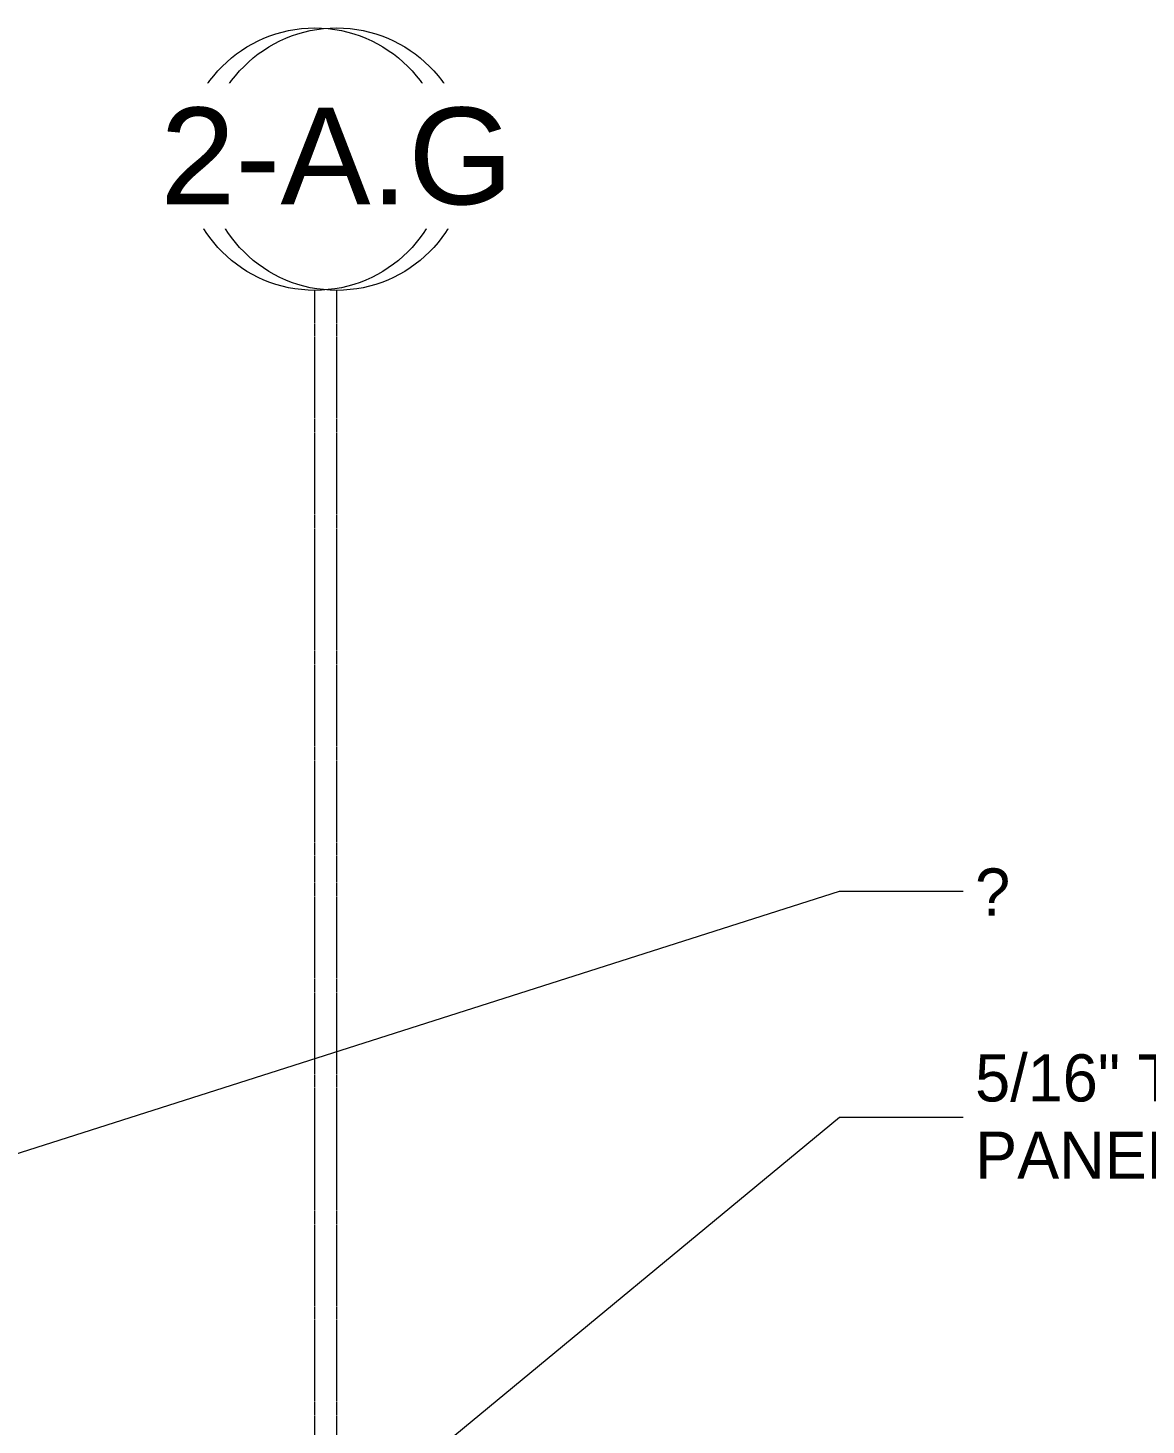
# Model space of a CAD drawing. Header units: inches. Extents: x 21380 to 98133, y -290 to 853.
# Drawn here: x 33038 to 33447, y 324 to 835 of the extents above; entities that cross this region are included whole.
import ezdxf

# ---------------------------------------------------------------- set-up
doc = ezdxf.new("R2010")
doc.units = ezdxf.units.IN
doc.header["$MEASUREMENT"] = 0
doc.linetypes.add('Grid Line 1_2_', pattern=[0.875, 0.5, -0.125, 0.125, -0.125])
for name, color, linetype, lineweight in [('A-ANNO-IDEN', 131, 'Continuous', 9), ('S-GRID', 1, 'Continuous', 9), ('S-GRID-IDEN', 1, 'Continuous', 9)]:
    doc.layers.add(name, color=color, linetype=linetype, lineweight=lineweight)
doc.styles.add('Arial_1', font='arial.ttf', dxfattribs={"height": 35.407186})
doc.styles.add('Century Gothic', font='GOTHIC.TTF', dxfattribs={"height": 17.245342})

# ---------------------------------------------------------------- blocks, each defined once
blk = doc.blocks.new('Grid - Grid Head - Circle-14747-Building Section - North_South looking East _ Fitness Center')
at = {"layer": 'S-GRID-IDEN'}
blk.add_circle((21143.8, 786.66), 48, dxfattribs=at)

msp = doc.modelspace()

# ---------------------------------------------------------------- linework, layer by layer
at = {"layer": 'A-ANNO-IDEN', "color": 153}
for p, q in [((32768.96, 338.38), (33334.68, 518.81)), ((33334.68, 518.81), (33384.36, 518.81)), ((33069.43, 216.91), (33334.68, 436.21)), ((33334.68, 436.21), (33384.36, 436.21))]:
    msp.add_line(p, q, dxfattribs=at)
at = {"layer": 'S-GRID', "linetype": 'Grid Line 1_2_'}
for p, q in [((33142.79, -273.16), (33142.79, 738.66)), ((33142.79, -273.16), (33142.79, 738.66)), ((33150.79, -273.16), (33150.79, 738.66)), ((33150.79, -273.16), (33150.79, 738.66))]:
    msp.add_line(p, q, dxfattribs=at)

# ---------------------------------------------------------------- block references
at = {"layer": 'S-GRID-IDEN'}
msp.add_blockref('Grid - Grid Head - Circle-14747-Building Section - North_South looking East _ Fitness Center', (11998.99, 0), dxfattribs=at)

# ---------------------------------------------------------------- next in the draw order: texts
at = {"layer": 'A-ANNO-IDEN', "attachment_point": 1, "line_spacing_factor": 0.984117, "style": 'Century Gothic', "bg_fill": 3, "box_fill_scale": 1.25, "bg_fill_color": 0, "bg_fill_transparency": 0}
for s, insert, char_height, width in [('?', (33384.36, 527.19), 17.25, 16.632), ('5/16" THICK STONEWOOD RESIN\\PPANELS - EXPOSED FASTENERS', (33384.36, 459.17), 17.2453, 427.248)]:
    msp.add_mtext(s, dxfattribs=dict(at, insert=insert, char_height=char_height, width=width))
at = {"layer": 'S-GRID-IDEN', "insert": (33142.79, 805.53), "char_height": 35.407, "width": 85.104, "attachment_point": 2, "line_spacing_factor": 0.938532, "style": 'Arial_1', "bg_fill": 3, "box_fill_scale": 1.25, "bg_fill_color": 0, "bg_fill_transparency": 0}
msp.add_mtext('3-1', dxfattribs=at)

# ---------------------------------------------------------------- next in the draw order: block references
at = {"layer": 'S-GRID-IDEN'}
msp.add_blockref('Grid - Grid Head - Circle-14747-Building Section - North_South looking East _ Fitness Center', (12006.99, 0), dxfattribs=at)

# ---------------------------------------------------------------- next in the draw order: texts
at = {"layer": 'S-GRID-IDEN', "insert": (33150.79, 805.53), "char_height": 35.407, "width": 147.312, "attachment_point": 2, "line_spacing_factor": 0.938532, "style": 'Arial_1', "bg_fill": 3, "box_fill_scale": 1.25, "bg_fill_color": 0, "bg_fill_transparency": 0}
msp.add_mtext('3-1.G', dxfattribs=at)

# ---------------------------------------------------------------- next in the draw order: block references
at = {"layer": 'S-GRID-IDEN'}
msp.add_blockref('Grid - Grid Head - Circle-14747-Building Section - North_South looking East _ Fitness Center', (11998.99, 0), dxfattribs=at)

# ---------------------------------------------------------------- next in the draw order: texts
at = {"layer": 'S-GRID-IDEN', "insert": (33142.79, 805.53), "char_height": 35.407, "width": 91.584, "attachment_point": 2, "line_spacing_factor": 0.938532, "style": 'Arial_1', "bg_fill": 3, "box_fill_scale": 1.25, "bg_fill_color": 0, "bg_fill_transparency": 0}
msp.add_mtext('2-A', dxfattribs=at)

# ---------------------------------------------------------------- next in the draw order: block references
at = {"layer": 'S-GRID-IDEN'}
msp.add_blockref('Grid - Grid Head - Circle-14747-Building Section - North_South looking East _ Fitness Center', (12006.99, 0), dxfattribs=at)

# ---------------------------------------------------------------- next in the draw order: texts
at = {"layer": 'S-GRID-IDEN', "insert": (33150.79, 805.53), "char_height": 35.407, "width": 153.792, "attachment_point": 2, "line_spacing_factor": 0.938532, "style": 'Arial_1', "bg_fill": 3, "box_fill_scale": 1.25, "bg_fill_color": 0, "bg_fill_transparency": 0}
msp.add_mtext('2-A.G', dxfattribs=at)

doc.saveas('drawing.dxf')
